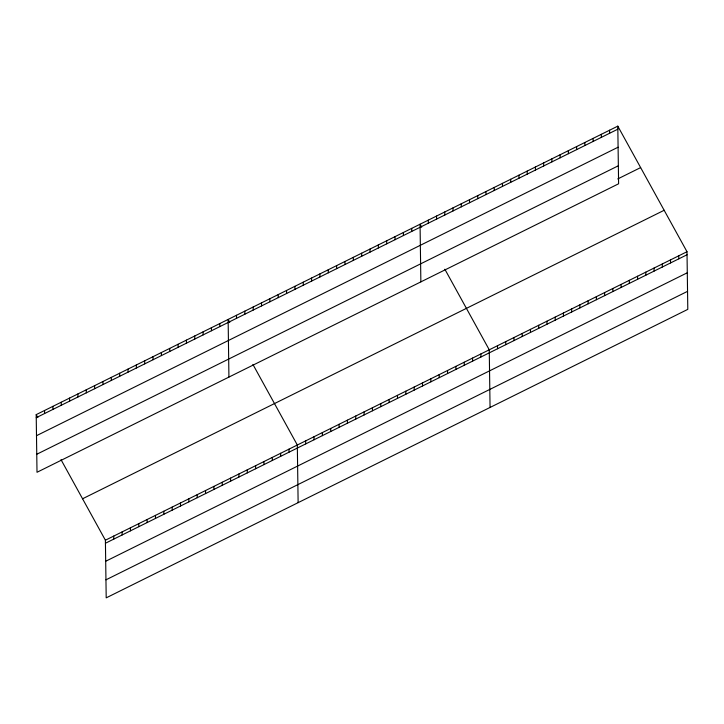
<?xml version="1.0" encoding="UTF-8"?>
<svg xmlns="http://www.w3.org/2000/svg" width="724" height="724" viewBox="0 0 724 724"><rect width="100%" height="100%" fill="white"/><g stroke="black" fill="none" stroke-linecap="round" stroke-linejoin="round"><path stroke-width="1.09" d="M617.798 126.148L618.604 183.787L37.005 472.283L36.2 414.635L617.798 126.148L686.995 251.717L687.8 309.365L106.202 597.852L105.396 540.213L60.997 459.631M36.245 417.676L617.844 129.18M36.49 435.694L618.097 147.207M36.752 454.265L618.35 165.769M617.744 178.937L640.631 167.588M82.563 498.773L664.161 210.277M105.396 540.213L686.995 251.717M105.442 543.244L687.04 254.758M105.686 561.263L687.293 272.776M105.948 579.834L687.547 291.338M421.685 227.191L420.056 224.232L420.861 281.88M444.853 269.228L489.252 349.801L490.058 407.449M229.761 322.397L228.132 319.438L228.929 377.077M252.92 364.434L297.32 445.007L298.125 502.655M36.2 414.635L37.829 417.594M678.759 255.807L678.795 258.839M670.514 259.889L670.56 262.93M662.279 263.979L662.315 267.011M654.034 268.061L654.08 271.102M645.799 272.152L645.844 275.192M637.563 276.242L637.6 279.274M629.319 280.324L629.364 283.365M621.083 284.414L621.12 287.446M612.839 288.496L612.884 291.537M609.563 130.23L609.599 133.27M604.603 292.587L604.649 295.627M601.318 134.32L601.363 137.352M596.359 296.677L596.404 299.709M593.083 138.411L593.128 141.442M588.123 300.759L588.169 303.799M584.838 142.492L584.883 145.533M579.888 304.849L579.924 307.881M576.603 146.583L576.648 149.615M571.643 308.931L571.689 311.972M568.367 150.664L568.403 153.705M563.408 313.021L563.444 316.062M560.123 154.755L560.168 157.787M555.163 317.112L555.208 320.144M551.887 158.837L551.923 161.877M546.928 321.194L546.973 324.234M543.643 162.927L543.688 165.968M538.683 325.284L538.728 328.316M535.407 167.018L535.452 170.05M530.448 329.366L530.493 332.406M527.172 171.099L527.208 174.14M522.212 333.456L522.248 336.497M518.927 175.19L518.972 178.222M513.968 337.547L514.013 340.579M510.691 179.271L510.728 182.312M505.732 341.628L505.768 344.669M502.447 183.362L502.492 186.403M497.488 345.719L497.533 348.751M494.211 187.453L494.257 190.484M485.967 191.534L486.012 194.575M480.908 353.946L480.953 356.977M477.731 195.625L477.777 198.657M472.564 358.081L472.6 361.122M469.496 199.706L469.532 202.747M464.22 362.226L464.256 365.258M461.251 203.797L461.297 206.838M455.876 366.362L455.912 369.403M453.016 207.888L453.052 210.919M447.532 370.498L447.568 373.539M444.771 211.969L444.817 215.01M439.187 374.643L439.224 377.675M436.536 216.06L436.581 219.091M430.834 378.779L430.88 381.82M428.291 220.141L428.337 223.182M422.49 382.915L422.535 385.955M414.146 387.059L414.191 390.091M411.712 228.368L411.757 231.409M405.802 391.195L405.847 394.236M403.368 232.513L403.413 235.544M397.458 395.34L397.503 398.372M395.023 236.648L395.069 239.689M389.114 399.476L389.159 402.517M386.679 240.793L386.716 243.825M380.77 403.612L380.815 406.653M378.335 244.929L378.371 247.97M372.426 407.757L372.471 410.789M369.991 249.065L370.027 252.106M364.082 411.893L364.127 414.933M361.647 253.21L361.683 256.242M355.737 416.029L355.783 419.069M353.294 257.346L353.339 260.387M347.393 420.173L347.429 423.205M344.95 261.482L344.995 264.522M339.049 424.309L339.085 427.35M336.606 265.627L336.651 268.658M330.705 428.454L330.741 431.486M328.262 269.762L328.307 272.803M322.361 432.59L322.397 435.631M319.918 273.907L319.963 276.939M314.017 436.726L314.053 439.767M311.573 278.043L311.619 281.084M305.664 440.871L305.709 443.903M303.229 282.179L303.275 285.22M294.885 286.324L294.93 289.356M288.976 449.142L289.021 452.183M286.541 290.46L286.586 293.501M280.631 453.287L280.677 456.319M278.197 294.596L278.242 297.636M272.287 457.423L272.333 460.464M269.853 298.741L269.898 301.772M263.943 461.568L263.988 464.6M261.509 302.876L261.545 305.917M255.599 465.704L255.644 468.745M253.165 307.021L253.201 310.053M247.255 469.84L247.3 472.881M244.821 311.157L244.857 314.198M238.911 473.985L238.956 477.016M236.477 315.293L236.513 318.334M230.567 478.121L230.612 481.161M222.223 482.256L222.259 485.297M219.779 323.574L219.825 326.614M213.879 486.401L213.915 489.433M211.435 327.71L211.48 330.75M205.535 490.537L205.571 493.578M203.091 331.854L203.136 334.886M197.19 494.682L197.227 497.714M194.747 335.99L194.792 339.031M188.846 498.818L188.883 501.85M186.403 340.135L186.448 343.167M180.493 502.954L180.538 505.995M178.059 344.271L178.104 347.312M172.149 507.099L172.194 510.13M169.715 348.407L169.76 351.448M163.805 511.234L163.85 514.275M161.371 352.552L161.416 355.584M155.461 515.37L155.506 518.411M153.026 356.688L153.072 359.728M147.117 519.515L147.162 522.547M144.682 360.824L144.728 363.864M138.773 523.651L138.818 526.692M136.338 364.968L136.374 368M130.429 527.796L130.474 530.828M127.994 369.104L128.03 372.145M122.085 531.932L122.13 534.964M119.65 373.249L119.686 376.281M113.74 536.068L113.786 539.109M111.306 377.385L111.342 380.417M102.962 381.521L102.998 384.562M94.609 385.666L94.654 388.697M86.265 389.802L86.31 392.842M77.921 393.937L77.966 396.978M69.576 398.082L69.622 401.114M61.232 402.218L61.278 405.259M52.888 406.363L52.933 409.395M44.544 410.499L44.589 413.531"/></g></svg>
